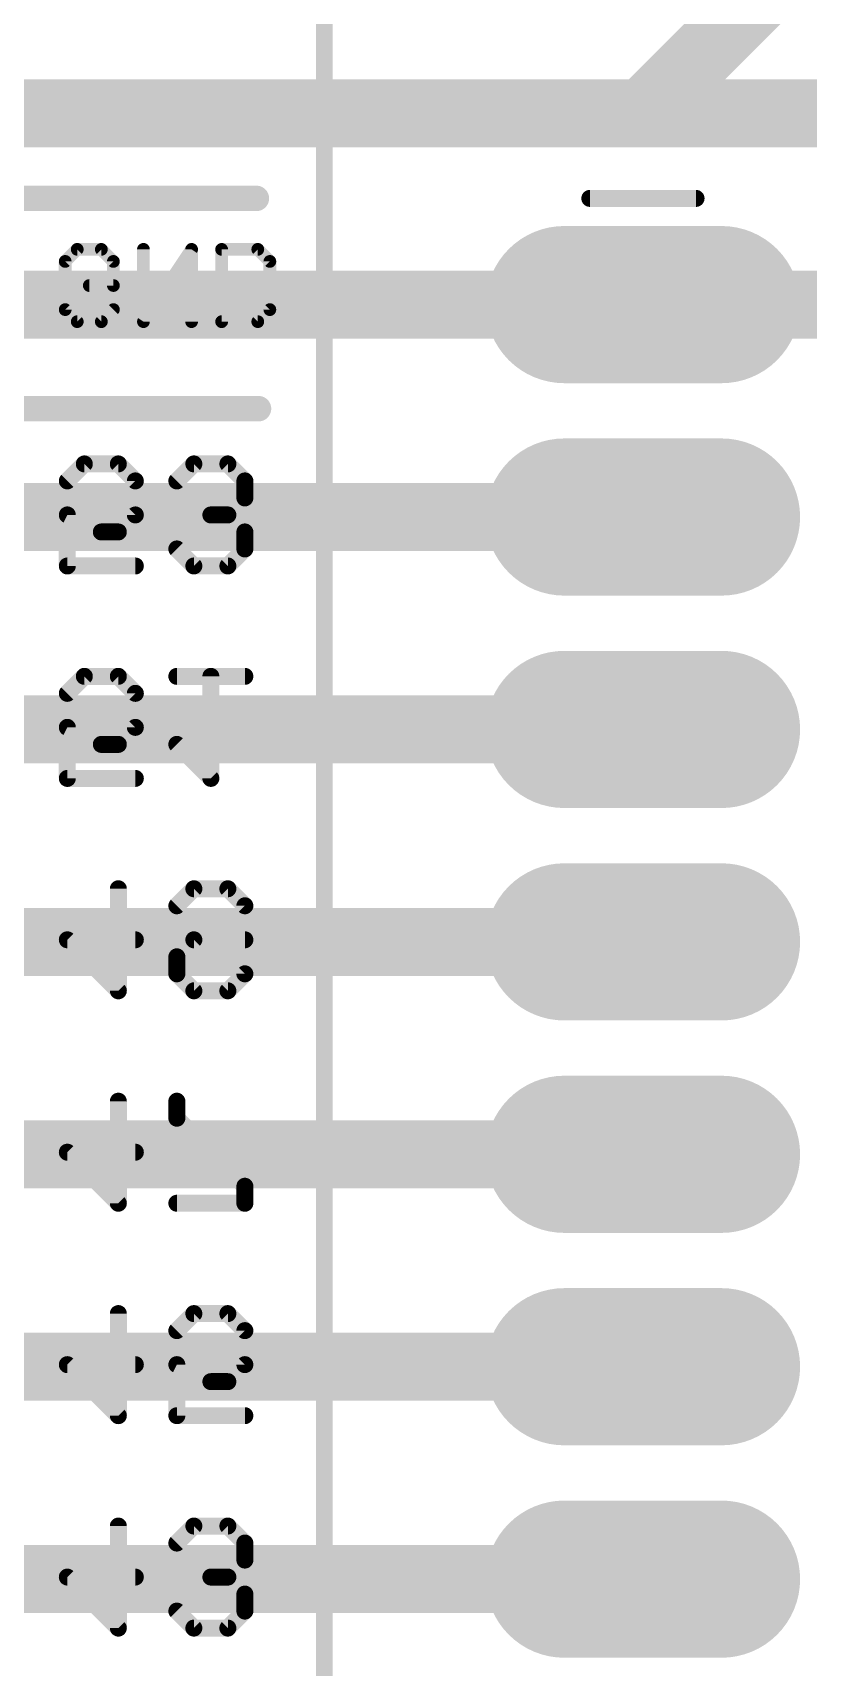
# Model space of a CAD drawing. Extents: x -209 to 66, y -44 to 97.
# Drawn here: x -18.73 to -9.45, y 30.7 to 50.24 of the extents above; entities that cross this region are included whole.
import ezdxf

# ---------------------------------------------------------------- set-up
doc = ezdxf.new("R2010")
doc.units = 0
for name, color, linetype in [('1', 22, 'CONTINUOUS'), ('17', 82, 'CONTINUOUS'), ('21', 253, 'CONTINUOUS'), ('22', 253, 'CONTINUOUS'), ('51', 253, 'CONTINUOUS'), ('52', 253, 'CONTINUOUS')]:
    doc.layers.add(name, color=color, linetype=linetype)

# ---------------------------------------------------------------- blocks, each defined once
blk = doc.blocks.new('RECT')
blk.add_solid([(-0.5, -0.5), (0.5, -0.5), (-0.5, 0.5), (0.5, 0.5)])
blk = doc.blocks.new('LONGP100')
at = {"const_width": 1}
blk.add_lwpolyline([(-0.5, 0), (0.5, 0)], dxfattribs=at)
at = {"const_width": 0.5}
for points in [[(-0.5, 0.25, 1), (-0.5, -0.25)], [(0.5, -0.25, 1), (0.5, 0.25)]]:
    blk.add_lwpolyline(points, format="xyb", dxfattribs=at)

msp = doc.modelspace()

# ---------------------------------------------------------------- linework, layer by layer
at = {"layer": '1'}
for points, const_width in [([(-11.43, 49.276), (3.048, 63.754)], 0.8128), ([(-24.13, 49.276), (-11.43, 49.276)], 0.8128), ([(-11.43, 49.276), (0.254, 49.276)], 0.8128), ([(-11.43, 46.99), (-11.43, 46.736)], 1.27), ([(-20.32, 46.99), (-11.43, 46.99)], 0.8128), ([(-11.176, 46.99), (0, 46.99)], 0.8128), ([(-11.43, 44.45), (-11.176, 44.45)], 1.27), ([(-20.32, 44.45), (-11.43, 44.45)], 0.8128), ([(-11.43, 41.91), (-11.176, 41.91)], 1.27), ([(-20.32, 41.91), (-11.43, 41.91)], 0.8128), ([(-11.43, 39.37), (-11.176, 39.37)], 1.27), ([(-20.32, 39.37), (-11.43, 39.37)], 0.8128), ([(-11.43, 36.83), (-11.176, 36.83)], 1.27), ([(-20.32, 36.83), (-11.43, 36.83)], 0.8128), ([(-11.43, 34.29), (-11.176, 34.29)], 1.27), ([(-20.32, 34.29), (-11.43, 34.29)], 0.8128), ([(-11.43, 31.75), (-11.176, 31.75)], 1.27), ([(-20.32, 31.75), (-11.43, 31.75)], 0.8128)]:
    msp.add_lwpolyline(points, dxfattribs=dict(at, const_width=const_width))
for points, const_width in [([(-11.43, 49.4792, 1), (-11.43, 49.0728)], 0.4064), ([(-11.43, 49.0728, 1), (-11.43, 49.4792)], 0.4064), ([(-11.5737, 49.4197, 1), (-11.2863, 49.1323)], 0.4064), ([(-11.1125, 46.99, 1), (-11.7475, 46.99)], 0.635), ([(-11.43, 46.7868, 1), (-11.43, 47.1932)], 0.4064), ([(-11.176, 47.1932, 1), (-11.176, 46.7868)], 0.4064), ([(-11.7475, 46.736, 1), (-11.1125, 46.736)], 0.635), ([(-11.43, 44.7675, 1), (-11.43, 44.1325)], 0.635), ([(-11.176, 44.1325, 1), (-11.176, 44.7675)], 0.635), ([(-11.43, 44.2468, 1), (-11.43, 44.6532)], 0.4064), ([(-11.43, 42.2275, 1), (-11.43, 41.5925)], 0.635), ([(-11.176, 41.5925, 1), (-11.176, 42.2275)], 0.635), ([(-11.43, 41.7068, 1), (-11.43, 42.1132)], 0.4064), ([(-11.43, 39.6875, 1), (-11.43, 39.0525)], 0.635), ([(-11.176, 39.0525, 1), (-11.176, 39.6875)], 0.635), ([(-11.43, 39.1668, 1), (-11.43, 39.5732)], 0.4064), ([(-11.43, 37.1475, 1), (-11.43, 36.5125)], 0.635), ([(-11.176, 36.5125, 1), (-11.176, 37.1475)], 0.635), ([(-11.43, 36.6268, 1), (-11.43, 37.0332)], 0.4064), ([(-11.43, 34.6075, 1), (-11.43, 33.9725)], 0.635), ([(-11.176, 33.9725, 1), (-11.176, 34.6075)], 0.635), ([(-11.43, 34.0868, 1), (-11.43, 34.4932)], 0.4064), ([(-11.43, 32.0675, 1), (-11.43, 31.4325)], 0.635), ([(-11.176, 31.4325, 1), (-11.176, 32.0675)], 0.635), ([(-11.43, 31.5468, 1), (-11.43, 31.9532)], 0.4064)]:
    msp.add_lwpolyline(points, format="xyb", dxfattribs=dict(at, const_width=const_width))
at = {"layer": '21', "const_width": 0.2032}
msp.add_lwpolyline([(-12.065, 48.26), (-10.795, 48.26)], dxfattribs=at)
at = {"layer": '21', "const_width": 0.1016}
for points in [[(-12.065, 48.3108, 1), (-12.065, 48.2092)], [(-10.795, 48.2092, 1), (-10.795, 48.3108)]]:
    msp.add_lwpolyline(points, format="xyb", dxfattribs=at)
at = {"layer": '22'}
for points, const_width in [([(-19.05, 48.26), (-16.0528, 48.26)], 0.3048), ([(-18.3388, 47.5063), (-18.1947, 47.6504)], 0.1524), ([(-18.1947, 47.6504), (-17.9066, 47.6504)], 0.1524), ([(-17.9066, 47.6504), (-17.7626, 47.5063)], 0.1524), ([(-17.4033, 47.6504), (-17.4033, 46.7861)], 0.1524), ([(-17.4033, 46.7861), (-16.8271, 47.6504)], 0.1524), ([(-16.8271, 47.6504), (-16.8271, 46.7861)], 0.1524), ([(-16.4678, 46.7861), (-16.4678, 47.6504)], 0.1524), ([(-16.4678, 47.6504), (-16.0356, 47.6504)], 0.1524), ([(-16.0356, 47.6504), (-15.8915, 47.5063)], 0.1524), ([(-18.3388, 46.9301), (-18.3388, 47.5063)], 0.1524), ([(-17.7626, 47.5063), (-17.7626, 47.2182)], 0.1524), ([(-15.8915, 47.5063), (-15.8915, 46.9301)], 0.1524), ([(-17.7626, 47.2182), (-18.0507, 47.2182)], 0.1524), ([(-18.1947, 46.7861), (-18.3388, 46.9301)], 0.1524), ([(-17.7626, 46.9301), (-17.9066, 46.7861)], 0.1524), ([(-15.8915, 46.9301), (-16.0356, 46.7861)], 0.1524), ([(-17.9066, 46.7861), (-18.1947, 46.7861)], 0.1524), ([(-16.0356, 46.7861), (-16.4678, 46.7861)], 0.1524), ([(-28.9052, 45.7454), (-16.0274, 45.7454)], 0.3048), ([(-18.11, 45.085), (-18.3134, 44.8816)], 0.2032), ([(-17.7033, 45.085), (-18.11, 45.085)], 0.2032), ([(-17.4999, 44.8816), (-17.7033, 45.085)], 0.2032), ([(-16.8003, 45.085), (-17.0037, 44.8816)], 0.2032), ([(-16.3936, 45.085), (-16.8003, 45.085)], 0.2032), ([(-16.1902, 44.8816), (-16.3936, 45.085)], 0.2032), ([(-17.4999, 44.4749), (-17.4999, 44.8816)], 0.2032), ([(-16.1902, 44.6783), (-16.1902, 44.8816)], 0.2032), ([(-16.3936, 44.4749), (-16.1902, 44.6783)], 0.2032), ([(-18.3134, 43.8648), (-18.3134, 44.4749)], 0.2032), ([(-18.3134, 44.4749), (-17.9067, 44.2715)], 0.2032), ([(-17.7033, 44.2715), (-17.4999, 44.4749)], 0.2032), ([(-16.3936, 44.4749), (-16.5969, 44.4749)], 0.2032), ([(-16.1902, 44.2715), (-16.3936, 44.4749)], 0.2032), ([(-17.9067, 44.2715), (-17.7033, 44.2715)], 0.2032), ([(-16.1902, 44.0681), (-16.1902, 44.2715)], 0.2032), ([(-17.0037, 44.0681), (-16.8003, 43.8648)], 0.2032), ([(-16.3936, 43.8648), (-16.1902, 44.0681)], 0.2032), ([(-17.4999, 43.8648), (-18.3134, 43.8648)], 0.2032), ([(-16.8003, 43.8648), (-16.3936, 43.8648)], 0.2032), ([(-18.11, 42.545), (-18.3134, 42.3416)], 0.2032), ([(-17.7033, 42.545), (-18.11, 42.545)], 0.2032), ([(-17.4999, 42.3416), (-17.7033, 42.545)], 0.2032), ([(-17.0037, 42.545), (-16.1902, 42.545)], 0.2032), ([(-16.5969, 41.3248), (-16.5969, 42.545)], 0.2032), ([(-17.4999, 41.9349), (-17.4999, 42.3416)], 0.2032), ([(-18.3134, 41.3248), (-18.3134, 41.9349)], 0.2032), ([(-18.3134, 41.9349), (-17.9067, 41.7315)], 0.2032), ([(-17.7033, 41.7315), (-17.4999, 41.9349)], 0.2032), ([(-17.9067, 41.7315), (-17.7033, 41.7315)], 0.2032), ([(-17.0037, 41.7315), (-16.5969, 41.3248)], 0.2032), ([(-17.4999, 41.3248), (-18.3134, 41.3248)], 0.2032), ([(-17.7033, 40.005), (-17.7033, 38.7848)], 0.2032), ([(-17.0037, 39.8016), (-16.8003, 40.005)], 0.2032), ([(-16.8003, 40.005), (-16.3936, 40.005)], 0.2032), ([(-16.3936, 40.005), (-16.1902, 39.8016)], 0.2032), ([(-16.1902, 39.8016), (-16.1902, 38.9881)], 0.2032), ([(-17.7033, 38.7848), (-18.3134, 39.3949)], 0.2032), ([(-18.3134, 39.3949), (-17.4999, 39.3949)], 0.2032), ([(-17.0037, 39.1915), (-16.8003, 39.3949)], 0.2032), ([(-16.8003, 39.3949), (-16.1902, 39.3949)], 0.2032), ([(-17.0037, 38.9881), (-17.0037, 39.1915)], 0.2032), ([(-16.8003, 38.7848), (-17.0037, 38.9881)], 0.2032), ([(-16.1902, 38.9881), (-16.3936, 38.7848)], 0.2032), ([(-16.3936, 38.7848), (-16.8003, 38.7848)], 0.2032), ([(-17.7033, 37.465), (-17.7033, 36.2448)], 0.2032), ([(-17.0037, 37.2616), (-17.0037, 37.465)], 0.2032), ([(-16.1902, 36.4481), (-17.0037, 37.2616)], 0.2032), ([(-17.7033, 36.2448), (-18.3134, 36.8549)], 0.2032), ([(-18.3134, 36.8549), (-17.4999, 36.8549)], 0.2032), ([(-16.1902, 36.2448), (-16.1902, 36.4481)], 0.2032), ([(-17.0037, 36.2448), (-16.1902, 36.2448)], 0.2032), ([(-17.7033, 34.925), (-17.7033, 33.7048)], 0.2032), ([(-16.8003, 34.925), (-17.0037, 34.7216)], 0.2032), ([(-16.3936, 34.925), (-16.8003, 34.925)], 0.2032), ([(-16.1902, 34.7216), (-16.3936, 34.925)], 0.2032), ([(-16.1902, 34.3149), (-16.1902, 34.7216)], 0.2032), ([(-17.7033, 33.7048), (-18.3134, 34.3149)], 0.2032), ([(-18.3134, 34.3149), (-17.4999, 34.3149)], 0.2032), ([(-17.0037, 33.7048), (-17.0037, 34.3149)], 0.2032), ([(-17.0037, 34.3149), (-16.5969, 34.1115)], 0.2032), ([(-16.3936, 34.1115), (-16.1902, 34.3149)], 0.2032), ([(-16.5969, 34.1115), (-16.3936, 34.1115)], 0.2032), ([(-16.1902, 33.7048), (-17.0037, 33.7048)], 0.2032), ([(-17.7033, 32.385), (-17.7033, 31.1648)], 0.2032), ([(-16.8003, 32.385), (-17.0037, 32.1816)], 0.2032), ([(-16.3936, 32.385), (-16.8003, 32.385)], 0.2032), ([(-16.1902, 32.1816), (-16.3936, 32.385)], 0.2032), ([(-16.1902, 31.9783), (-16.1902, 32.1816)], 0.2032), ([(-16.3936, 31.7749), (-16.1902, 31.9783)], 0.2032), ([(-17.7033, 31.1648), (-18.3134, 31.7749)], 0.2032), ([(-18.3134, 31.7749), (-17.4999, 31.7749)], 0.2032), ([(-16.3936, 31.7749), (-16.5969, 31.7749)], 0.2032), ([(-16.1902, 31.5715), (-16.3936, 31.7749)], 0.2032), ([(-16.1902, 31.3681), (-16.1902, 31.5715)], 0.2032), ([(-17.0037, 31.3681), (-16.8003, 31.1648)], 0.2032), ([(-16.3936, 31.1648), (-16.1902, 31.3681)], 0.2032), ([(-16.8003, 31.1648), (-16.3936, 31.1648)], 0.2032)]:
    msp.add_lwpolyline(points, dxfattribs=dict(at, const_width=const_width))
for points, const_width in [([(-16.0528, 48.1838, 1), (-16.0528, 48.3362)], 0.1524), ([(-18.1947, 47.6885, 1), (-18.1947, 47.6123)], 0.0762), ([(-18.1678, 47.6235, 1), (-18.2217, 47.6773)], 0.0762), ([(-17.8797, 47.6773, 1), (-17.9336, 47.6235)], 0.0762), ([(-17.9066, 47.6123, 1), (-17.9066, 47.6885)], 0.0762), ([(-17.3652, 47.6504, 1), (-17.4414, 47.6504)], 0.0762), ([(-16.789, 47.6504, 1), (-16.8652, 47.6504)], 0.0762), ([(-16.7954, 47.6293, 1), (-16.8588, 47.6715)], 0.0762), ([(-16.4297, 47.6504, 1), (-16.5059, 47.6504)], 0.0762), ([(-16.4678, 47.6885, 1), (-16.4678, 47.6123)], 0.0762), ([(-16.0087, 47.6773, 1), (-16.0625, 47.6235)], 0.0762), ([(-16.0356, 47.6123, 1), (-16.0356, 47.6885)], 0.0762), ([(-18.3007, 47.5063, 1), (-18.3769, 47.5063)], 0.0762), ([(-18.3657, 47.5333, 1), (-18.3119, 47.4794)], 0.0762), ([(-17.7245, 47.5063, 1), (-17.8007, 47.5063)], 0.0762), ([(-17.7895, 47.4794, 1), (-17.7356, 47.5333)], 0.0762), ([(-15.8534, 47.5063, 1), (-15.9296, 47.5063)], 0.0762), ([(-15.9185, 47.4794, 1), (-15.8646, 47.5333)], 0.0762), ([(-18.0507, 47.2563, 1), (-18.0507, 47.1801)], 0.0762), ([(-17.8007, 47.2182, 1), (-17.7245, 47.2182)], 0.0762), ([(-17.7626, 47.1801, 1), (-17.7626, 47.2563)], 0.0762), ([(-18.3119, 46.9571, 1), (-18.3657, 46.9032)], 0.0762), ([(-18.3769, 46.9301, 1), (-18.3007, 46.9301)], 0.0762), ([(-17.7356, 46.9032, 1), (-17.7895, 46.9571)], 0.0762), ([(-15.9296, 46.9301, 1), (-15.8534, 46.9301)], 0.0762), ([(-15.8646, 46.9032, 1), (-15.9185, 46.9571)], 0.0762), ([(-18.1947, 46.8242, 1), (-18.1947, 46.748)], 0.0762), ([(-18.2217, 46.7591, 1), (-18.1678, 46.813)], 0.0762), ([(-17.9336, 46.813, 1), (-17.8797, 46.7591)], 0.0762), ([(-17.9066, 46.748, 1), (-17.9066, 46.8242)], 0.0762), ([(-17.435, 46.8072, 1), (-17.3716, 46.7649)], 0.0762), ([(-17.4414, 46.7861, 1), (-17.3652, 46.7861)], 0.0762), ([(-16.8652, 46.7861, 1), (-16.789, 46.7861)], 0.0762), ([(-16.4678, 46.8242, 1), (-16.4678, 46.748)], 0.0762), ([(-16.5059, 46.7861, 1), (-16.4297, 46.7861)], 0.0762), ([(-16.0625, 46.813, 1), (-16.0087, 46.7591)], 0.0762), ([(-16.0356, 46.748, 1), (-16.0356, 46.8242)], 0.0762), ([(-16.0274, 45.6692, 1), (-16.0274, 45.8216)], 0.1524), ([(-18.11, 45.1358, 1), (-18.11, 45.0342)], 0.1016), ([(-18.0741, 45.0491, 1), (-18.1459, 45.1209)], 0.1016), ([(-17.6674, 45.1209, 1), (-17.7392, 45.0491)], 0.1016), ([(-17.7033, 45.0342, 1), (-17.7033, 45.1358)], 0.1016), ([(-16.8003, 45.1358, 1), (-16.8003, 45.0342)], 0.1016), ([(-16.7644, 45.0491, 1), (-16.8362, 45.1209)], 0.1016), ([(-16.3576, 45.1209, 1), (-16.4295, 45.0491)], 0.1016), ([(-16.3936, 45.0342, 1), (-16.3936, 45.1358)], 0.1016), ([(-18.3493, 44.9175, 1), (-18.2775, 44.8457)], 0.1016), ([(-17.4491, 44.8816, 1), (-17.5507, 44.8816)], 0.1016), ([(-17.5358, 44.8457, 1), (-17.464, 44.9175)], 0.1016), ([(-17.0396, 44.9175, 1), (-16.9678, 44.8457)], 0.1016), ([(-16.1394, 44.8816, 1), (-16.241, 44.8816)], 0.1016), ([(-16.2261, 44.8457, 1), (-16.1543, 44.9175)], 0.1016), ([(-16.1543, 44.6423, 1), (-16.2261, 44.7142)], 0.1016), ([(-18.2626, 44.4749, 1), (-18.3642, 44.4749)], 0.1016), ([(-18.2907, 44.5203, 1), (-18.3361, 44.4294)], 0.1016), ([(-17.464, 44.439, 1), (-17.5358, 44.5108)], 0.1016), ([(-16.5969, 44.5257, 1), (-16.5969, 44.4241)], 0.1016), ([(-16.3576, 44.5108, 1), (-16.4295, 44.439)], 0.1016), ([(-16.3936, 44.4241, 1), (-16.3936, 44.5257)], 0.1016), ([(-16.241, 44.6783, 1), (-16.1394, 44.6783)], 0.1016), ([(-17.9067, 44.3223, 1), (-17.9067, 44.2207)], 0.1016), ([(-17.7033, 44.2207, 1), (-17.7033, 44.3223)], 0.1016), ([(-17.5507, 44.4749, 1), (-17.4491, 44.4749)], 0.1016), ([(-16.4295, 44.5108, 1), (-16.3576, 44.439)], 0.1016), ([(-16.1394, 44.2715, 1), (-16.241, 44.2715)], 0.1016), ([(-17.9294, 44.2261, 1), (-17.8839, 44.3169)], 0.1016), ([(-17.7392, 44.3074, 1), (-17.6674, 44.2356)], 0.1016), ([(-16.2261, 44.2356, 1), (-16.1543, 44.3074)], 0.1016), ([(-16.9678, 44.1041, 1), (-17.0396, 44.0322)], 0.1016), ([(-16.241, 44.0681, 1), (-16.1394, 44.0681)], 0.1016), ([(-16.1543, 44.0322, 1), (-16.2261, 44.1041)], 0.1016), ([(-18.3134, 43.9156, 1), (-18.3134, 43.814)], 0.1016), ([(-18.3642, 43.8648, 1), (-18.2626, 43.8648)], 0.1016), ([(-17.4999, 43.814, 1), (-17.4999, 43.9156)], 0.1016), ([(-16.8003, 43.9156, 1), (-16.8003, 43.814)], 0.1016), ([(-16.8362, 43.8288, 1), (-16.7644, 43.9007)], 0.1016), ([(-16.4295, 43.9007, 1), (-16.3576, 43.8288)], 0.1016), ([(-16.3936, 43.814, 1), (-16.3936, 43.9156)], 0.1016), ([(-18.11, 42.5958, 1), (-18.11, 42.4942)], 0.1016), ([(-18.0741, 42.5091, 1), (-18.1459, 42.5809)], 0.1016), ([(-17.6674, 42.5809, 1), (-17.7392, 42.5091)], 0.1016), ([(-17.7033, 42.4942, 1), (-17.7033, 42.5958)], 0.1016), ([(-17.0037, 42.5958, 1), (-17.0037, 42.4942)], 0.1016), ([(-16.5461, 42.545, 1), (-16.6477, 42.545)], 0.1016), ([(-16.1902, 42.4942, 1), (-16.1902, 42.5958)], 0.1016), ([(-18.3493, 42.3775, 1), (-18.2775, 42.3057)], 0.1016), ([(-17.4491, 42.3416, 1), (-17.5507, 42.3416)], 0.1016), ([(-17.5358, 42.3057, 1), (-17.464, 42.3775)], 0.1016), ([(-18.2626, 41.9349, 1), (-18.3642, 41.9349)], 0.1016), ([(-18.2907, 41.9803, 1), (-18.3361, 41.8894)], 0.1016), ([(-17.464, 41.899, 1), (-17.5358, 41.9708)], 0.1016), ([(-17.9067, 41.7823, 1), (-17.9067, 41.6807)], 0.1016), ([(-17.9294, 41.6861, 1), (-17.8839, 41.7769)], 0.1016), ([(-17.7033, 41.6807, 1), (-17.7033, 41.7823)], 0.1016), ([(-17.5507, 41.9349, 1), (-17.4491, 41.9349)], 0.1016), ([(-16.9678, 41.7674, 1), (-17.0396, 41.6956)], 0.1016), ([(-17.7392, 41.7674, 1), (-17.6674, 41.6956)], 0.1016), ([(-18.3134, 41.3756, 1), (-18.3134, 41.274)], 0.1016), ([(-18.3642, 41.3248, 1), (-18.2626, 41.3248)], 0.1016), ([(-17.4999, 41.274, 1), (-17.4999, 41.3756)], 0.1016), ([(-16.6477, 41.3248, 1), (-16.5461, 41.3248)], 0.1016), ([(-16.6328, 41.2888, 1), (-16.561, 41.3607)], 0.1016), ([(-17.6525, 40.005, 1), (-17.7541, 40.005)], 0.1016), ([(-16.8003, 40.0558, 1), (-16.8003, 39.9542)], 0.1016), ([(-16.7644, 39.9691, 1), (-16.8362, 40.0409)], 0.1016), ([(-16.3576, 40.0409, 1), (-16.4295, 39.9691)], 0.1016), ([(-16.3936, 39.9542, 1), (-16.3936, 40.0558)], 0.1016), ([(-17.0396, 39.8375, 1), (-16.9678, 39.7657)], 0.1016), ([(-16.1394, 39.8016, 1), (-16.241, 39.8016)], 0.1016), ([(-16.2261, 39.7657, 1), (-16.1543, 39.8375)], 0.1016), ([(-18.2775, 39.4308, 1), (-18.3493, 39.359)], 0.1016), ([(-18.3134, 39.4457, 1), (-18.3134, 39.3441)], 0.1016), ([(-17.4999, 39.3441, 1), (-17.4999, 39.4457)], 0.1016), ([(-16.8003, 39.4457, 1), (-16.8003, 39.3441)], 0.1016), ([(-16.7644, 39.359, 1), (-16.8362, 39.4308)], 0.1016), ([(-16.1902, 39.3441, 1), (-16.1902, 39.4457)], 0.1016), ([(-16.9529, 39.1915, 1), (-17.0545, 39.1915)], 0.1016), ([(-17.0396, 39.2274, 1), (-16.9678, 39.1556)], 0.1016), ([(-16.9678, 39.0241, 1), (-17.0396, 38.9522)], 0.1016), ([(-17.0545, 38.9881, 1), (-16.9529, 38.9881)], 0.1016), ([(-16.241, 38.9881, 1), (-16.1394, 38.9881)], 0.1016), ([(-16.1543, 38.9522, 1), (-16.2261, 39.0241)], 0.1016), ([(-17.7541, 38.7848, 1), (-17.6525, 38.7848)], 0.1016), ([(-17.7392, 38.7488, 1), (-17.6674, 38.8207)], 0.1016), ([(-16.8003, 38.8356, 1), (-16.8003, 38.734)], 0.1016), ([(-16.8362, 38.7488, 1), (-16.7644, 38.8207)], 0.1016), ([(-16.4295, 38.8207, 1), (-16.3576, 38.7488)], 0.1016), ([(-16.3936, 38.734, 1), (-16.3936, 38.8356)], 0.1016), ([(-17.6525, 37.465, 1), (-17.7541, 37.465)], 0.1016), ([(-16.9529, 37.465, 1), (-17.0545, 37.465)], 0.1016), ([(-16.9678, 37.2975, 1), (-17.0396, 37.2257)], 0.1016), ([(-17.0545, 37.2616, 1), (-16.9529, 37.2616)], 0.1016), ([(-18.2775, 36.8908, 1), (-18.3493, 36.819)], 0.1016), ([(-18.3134, 36.9057, 1), (-18.3134, 36.8041)], 0.1016), ([(-17.4999, 36.8041, 1), (-17.4999, 36.9057)], 0.1016), ([(-16.1394, 36.4481, 1), (-16.241, 36.4481)], 0.1016), ([(-16.2261, 36.4122, 1), (-16.1543, 36.4841)], 0.1016), ([(-17.7541, 36.2448, 1), (-17.6525, 36.2448)], 0.1016), ([(-17.7392, 36.2088, 1), (-17.6674, 36.2807)], 0.1016), ([(-17.0037, 36.2956, 1), (-17.0037, 36.194)], 0.1016), ([(-16.241, 36.2448, 1), (-16.1394, 36.2448)], 0.1016), ([(-16.1902, 36.194, 1), (-16.1902, 36.2956)], 0.1016), ([(-17.6525, 34.925, 1), (-17.7541, 34.925)], 0.1016), ([(-16.8003, 34.9758, 1), (-16.8003, 34.8742)], 0.1016), ([(-16.7644, 34.8891, 1), (-16.8362, 34.9609)], 0.1016), ([(-16.3576, 34.9609, 1), (-16.4295, 34.8891)], 0.1016), ([(-16.3936, 34.8742, 1), (-16.3936, 34.9758)], 0.1016), ([(-17.0396, 34.7575, 1), (-16.9678, 34.6857)], 0.1016), ([(-16.1394, 34.7216, 1), (-16.241, 34.7216)], 0.1016), ([(-16.2261, 34.6857, 1), (-16.1543, 34.7575)], 0.1016), ([(-18.2775, 34.3508, 1), (-18.3493, 34.279)], 0.1016), ([(-18.3134, 34.3657, 1), (-18.3134, 34.2641)], 0.1016), ([(-17.4999, 34.2641, 1), (-17.4999, 34.3657)], 0.1016), ([(-16.9529, 34.3149, 1), (-17.0545, 34.3149)], 0.1016), ([(-16.981, 34.3603, 1), (-17.0264, 34.2694)], 0.1016), ([(-16.1543, 34.279, 1), (-16.2261, 34.3508)], 0.1016), ([(-16.5969, 34.1623, 1), (-16.5969, 34.0607)], 0.1016), ([(-16.6196, 34.0661, 1), (-16.5742, 34.1569)], 0.1016), ([(-16.3936, 34.0607, 1), (-16.3936, 34.1623)], 0.1016), ([(-16.241, 34.3149, 1), (-16.1394, 34.3149)], 0.1016), ([(-16.4295, 34.1474, 1), (-16.3576, 34.0756)], 0.1016), ([(-17.7541, 33.7048, 1), (-17.6525, 33.7048)], 0.1016), ([(-17.7392, 33.6688, 1), (-17.6674, 33.7407)], 0.1016), ([(-17.0037, 33.7556, 1), (-17.0037, 33.654)], 0.1016), ([(-17.0545, 33.7048, 1), (-16.9529, 33.7048)], 0.1016), ([(-16.1902, 33.654, 1), (-16.1902, 33.7556)], 0.1016), ([(-17.6525, 32.385, 1), (-17.7541, 32.385)], 0.1016), ([(-16.8003, 32.4358, 1), (-16.8003, 32.3342)], 0.1016), ([(-16.7644, 32.3491, 1), (-16.8362, 32.4209)], 0.1016), ([(-16.3576, 32.4209, 1), (-16.4295, 32.3491)], 0.1016), ([(-16.3936, 32.3342, 1), (-16.3936, 32.4358)], 0.1016), ([(-17.0396, 32.2175, 1), (-16.9678, 32.1457)], 0.1016), ([(-16.1394, 32.1816, 1), (-16.241, 32.1816)], 0.1016), ([(-16.2261, 32.1457, 1), (-16.1543, 32.2175)], 0.1016), ([(-16.1543, 31.9423, 1), (-16.2261, 32.0142)], 0.1016), ([(-18.2775, 31.8108, 1), (-18.3493, 31.739)], 0.1016), ([(-18.3134, 31.8257, 1), (-18.3134, 31.7241)], 0.1016), ([(-17.4999, 31.7241, 1), (-17.4999, 31.8257)], 0.1016), ([(-16.5969, 31.8257, 1), (-16.5969, 31.7241)], 0.1016), ([(-16.3576, 31.8108, 1), (-16.4295, 31.739)], 0.1016), ([(-16.4295, 31.8108, 1), (-16.3576, 31.739)], 0.1016), ([(-16.3936, 31.7241, 1), (-16.3936, 31.8257)], 0.1016), ([(-16.241, 31.9783, 1), (-16.1394, 31.9783)], 0.1016), ([(-16.1394, 31.5715, 1), (-16.241, 31.5715)], 0.1016), ([(-16.9678, 31.4041, 1), (-17.0396, 31.3322)], 0.1016), ([(-16.2261, 31.5356, 1), (-16.1543, 31.6074)], 0.1016), ([(-16.1543, 31.3322, 1), (-16.2261, 31.4041)], 0.1016), ([(-16.241, 31.3681, 1), (-16.1394, 31.3681)], 0.1016), ([(-17.7541, 31.1648, 1), (-17.6525, 31.1648)], 0.1016), ([(-17.7392, 31.1288, 1), (-17.6674, 31.2007)], 0.1016), ([(-16.8003, 31.2156, 1), (-16.8003, 31.114)], 0.1016), ([(-16.8362, 31.1288, 1), (-16.7644, 31.2007)], 0.1016), ([(-16.4295, 31.2007, 1), (-16.3576, 31.1288)], 0.1016), ([(-16.3936, 31.114, 1), (-16.3936, 31.2156)], 0.1016)]:
    msp.add_lwpolyline(points, format="xyb", dxfattribs=dict(at, const_width=const_width))
at = {"layer": '52', "const_width": 0.2032}
msp.add_lwpolyline([(-15.24, 16.51), (-15.24, 50.8)], dxfattribs=at)

# ---------------------------------------------------------------- block references
at = {"layer": '17', "xscale": 1.8796, "yscale": 1.8796, "rotation": 180}
for p in [(-11.43, 46.99), (-11.43, 46.99), (-11.43, 44.45), (-11.43, 44.45), (-11.43, 41.91), (-11.43, 41.91), (-11.43, 39.37), (-11.43, 39.37), (-11.43, 36.83), (-11.43, 36.83), (-11.43, 34.29), (-11.43, 34.29), (-11.43, 31.75), (-11.43, 31.75)]:
    msp.add_blockref('LONGP100', p, dxfattribs=at)
at = {"layer": '51', "xscale": 0.508, "yscale": 0.508, "rotation": 90}
for p in [(-11.43, 46.99), (-11.43, 44.45), (-11.43, 41.91), (-11.43, 39.37), (-11.43, 36.83), (-11.43, 34.29), (-11.43, 31.75)]:
    msp.add_blockref('RECT', p, dxfattribs=at)

doc.saveas('drawing.dxf')
